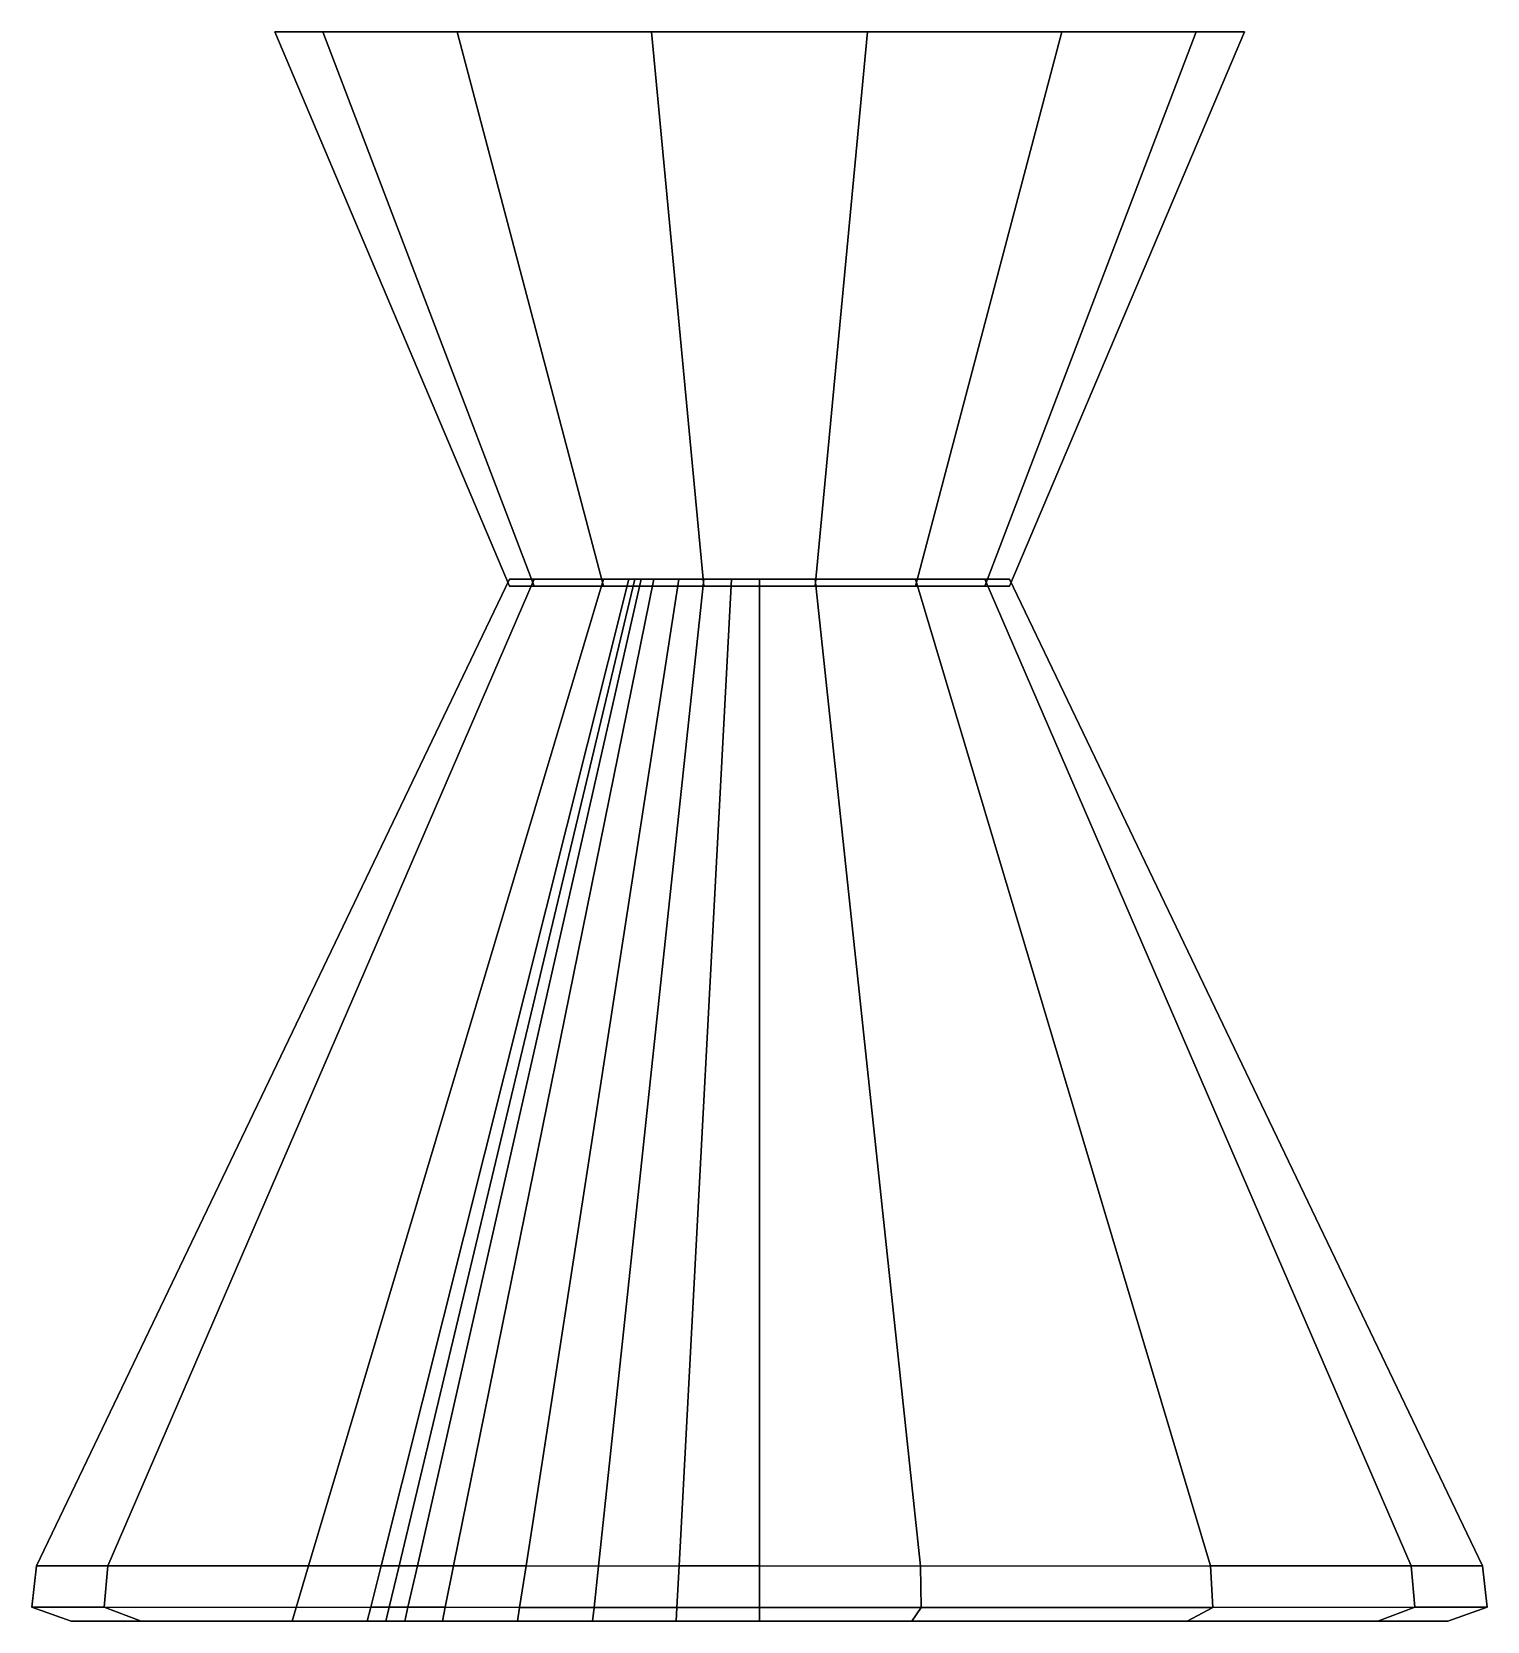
# Model space of a CAD drawing. Extents: x -12 to 12.1, y -26.3 to 0.
import ezdxf

# ---------------------------------------------------------------- set-up
doc = ezdxf.new("R2010")
doc.units = 0
doc.layers.add('METAL', color=70, linetype='CONTINUOUS')
doc.layers.add('METAL_2', color=150, linetype='CONTINUOUS')

msp = doc.modelspace()

# ---------------------------------------------------------------- meshes
at = {"layer": 'METAL'}
mesh = msp.add_polyface(dxfattribs=at)
corners = [(8.073, 0, 0.048), (8.073, 0, 0.048), (7.278, 0, -3.434), (7.278, 0, -3.434), (7.278, 0, 3.531), (7.278, 0, 3.531), (5.051, 0, -6.227), (5.051, 0, -6.227), (5.051, 0, 6.323), (5.051, 0, 6.323), (4.187, -9.175, 0.048), (4.187, -9.175, 0.048), (3.777, -9.175, -1.748), (3.777, -9.175, -1.748), (3.777, -9.175, 1.845), (3.777, -9.175, 1.845), (2.628, -9.175, -3.189), (2.628, -9.175, -3.189), (2.628, -9.175, 3.285), (2.628, -9.175, 3.285), (1.833, 0, -7.776), (1.833, 0, -7.776), (1.833, 0, 7.873), (1.833, 0, 7.873), (0.968, -9.175, 4.084), (0.968, -9.175, 4.084), (0.968, -9.175, -3.988), (0.968, -9.175, -3.988), (-0.874, -9.175, 4.084), (-0.874, -9.175, 4.084), (-0.874, -9.175, -3.988), (-0.874, -9.175, -3.988), (-1.739, 0, 7.873), (-1.739, 0, 7.873), (-1.739, 0, -7.776), (-1.739, 0, -7.776), (-2.534, -9.175, 3.285), (-2.534, -9.175, 3.285), (-2.534, -9.175, -3.189), (-2.534, -9.175, -3.189), (-3.683, -9.175, 1.845), (-3.683, -9.175, 1.845), (-3.683, -9.175, -1.748), (-3.683, -9.175, -1.748), (-4.093, -9.175, 0.048), (-4.093, -9.175, 0.048), (-4.957, 0, 6.323), (-4.957, 0, 6.323), (-4.957, 0, -6.227), (-4.957, 0, -6.227), (-7.184, 0, 3.531), (-7.184, 0, 3.531), (-7.184, 0, -3.434), (-7.184, 0, -3.434), (-7.979, 0, 0.048), (-7.979, 0, 0.048)]
mesh.append_faces([[corners[k] for k in face] for face in [(0, 4, 14, 10), (4, 8, 18, 14), (8, 22, 24, 18), (22, 33, 29, 24), (33, 47, 37, 29), (47, 51, 41, 37), (51, 55, 45, 41), (55, 53, 43, 45), (53, 49, 39, 43), (49, 35, 31, 39), (35, 20, 26, 31), (20, 6, 16, 26), (6, 2, 12, 16), (2, 0, 10, 12), (7, 21, 34, 1), (34, 48, 52, 50), (52, 54, 50, 50), (50, 46, 32, 9), (32, 23, 9, 9), (9, 5, 1, 50), (34, 50, 1, 1), (3, 7, 1, 1), (15, 19, 25, 13), (25, 28, 36, 44), (36, 40, 44, 44), (44, 42, 38, 27), (38, 30, 27, 27), (27, 17, 13, 44), (25, 44, 13, 13), (11, 15, 13, 13)]])
mesh = msp.add_polyface(dxfattribs=at)
corners = [(12.094, -26.077, 0.048), (12.094, -26.077, 0.048), (12.018, -25.388, 0.048), (11.439, -26.307, 0.048), (10.894, -26.077, 5.412), (10.894, -26.077, 5.412), (10.894, -26.077, -5.316), (10.894, -26.077, -5.316), (10.833, -25.389, 5.374), (10.833, -25.389, -5.278), (10.284, -26.307, 5.128), (10.284, -26.307, 0.048), (10.284, -26.307, -5.032), (7.552, -26.078, 9.712), (7.552, -26.078, 9.712), (7.552, -26.078, -9.615), (7.552, -26.078, -9.615), (7.512, -25.392, 9.647), (7.512, -25.392, -9.551), (7.124, -26.307, 9.193), (7.124, -26.307, 0.048), (7.124, -26.307, -9.097), (4.187, -9.059, 0.048), (4.187, -9.059, 0.048), (3.777, -9.059, 1.845), (3.777, -9.059, 1.845), (3.777, -9.059, -1.748), (3.777, -9.059, -1.748), (2.725, -26.079, 12.096), (2.725, -26.079, 12.096), (2.725, -26.079, -12), (2.725, -26.079, -12), (2.711, -25.394, 12.019), (2.711, -25.394, -11.922), (2.628, -9.059, 3.285), (2.628, -9.059, 3.285), (2.628, -9.059, -3.189), (2.628, -9.059, -3.189), (2.571, -26.307, 0.048), (2.571, -26.307, 11.443), (2.571, -26.307, -11.346), (0.968, -9.059, 4.084), (0.968, -9.059, 4.084), (0.968, -9.059, -3.988), (0.968, -9.059, -3.988), (0.047, -26.078, 12.096), (0.047, -26.078, 12.096), (0.047, -26.307, 11.443), (0.047, -26.307, 11.128), (0.047, -25.39, -11.92), (0.047, -26.078, -11.999), (0.047, -26.078, -11.999), (0.047, -25.39, 12.017), (0.047, -26.307, 0.048), (0.047, -26.307, -11.031), (0.047, -26.307, -11.346), (0.047, -9.059, 4.084), (0.047, -9.059, 4.084), (0.047, -9.059, -3.988), (0.047, -9.059, -3.988), (0.047, -9.059, 0.048), (-0.91, -26.307, 10.778), (-0.91, -26.307, 0.048), (-0.91, -26.307, -10.682), (-1.704, -9.059, 3.685), (-1.704, -9.059, 0.048), (-1.912, -9.059, 3.585), (-1.912, -9.059, 0.048), (-2.016, -9.059, 3.535), (-2.016, -9.059, -3.438), (-2.016, -9.059, 0.048), (-2.119, -9.059, 3.485), (-2.119, -9.059, 0.048), (-2.119, -9.059, -3.389), (-2.291, -26.307, -9.997), (-2.291, -26.307, 10.093), (-2.291, -26.307, 0.048), (-3.535, -26.307, 9.053), (-3.535, -26.307, -8.957), (-3.535, -26.307, 0.048), (-4.779, -26.307, 7.706), (-4.779, -26.307, -7.609), (-4.779, -26.307, 0.048), (-5.401, -26.307, -6.13), (-5.401, -26.307, 6.226), (-5.92, -26.307, 0.048), (-6.015, -26.307, 4.541), (-6.015, -26.307, -4.445), (-6.231, -26.307, 0.048), (-6.542, -26.307, 0.591), (-6.542, -26.307, 0.048), (-6.542, -26.307, -0.495)]
mesh.append_faces([[corners[k] for k in face] for face in [(32, 17, 34, 41), (17, 8, 24, 34), (8, 2, 22, 24), (52, 32, 41, 56), (42, 35, 25, 60), (25, 23, 60, 60), (57, 42, 60, 60), (71, 68, 70, 72), (66, 64, 65, 67), (39, 47, 48, 53), (39, 53, 38, 38), (53, 48, 61, 62), (62, 61, 75, 76), (76, 75, 77, 79), (79, 77, 80, 82), (82, 80, 84, 85), (85, 84, 86, 88), (89, 90, 88, 86), (33, 43, 36, 18), (18, 36, 26, 9), (9, 26, 22, 2), (49, 59, 43, 33), (60, 23, 27, 44), (27, 37, 44, 44), (58, 60, 44, 44), (73, 72, 70, 69), (38, 53, 54, 55), (38, 55, 40, 40), (53, 62, 63, 54), (62, 76, 74, 63), (76, 79, 78, 74), (79, 82, 81, 78), (82, 85, 83, 81), (85, 88, 87, 83), (91, 87, 88, 90), (13, 17, 32, 29), (4, 8, 17, 13), (0, 2, 8, 4), (29, 32, 52, 46), (31, 33, 18, 15), (15, 18, 9, 6), (6, 9, 2, 0), (51, 49, 33, 31), (19, 14, 28, 39), (10, 5, 14, 19), (3, 1, 5, 10), (39, 28, 45, 47), (40, 30, 16, 21), (21, 16, 7, 12), (12, 7, 1, 3), (55, 50, 30, 40), (12, 11, 20, 21), (20, 11, 10, 19), (19, 39, 38, 20), (38, 40, 21, 20), (12, 3, 11, 11), (11, 3, 10, 10)]])
at = {"layer": 'METAL_2'}
mesh = msp.add_polyface(dxfattribs=at)
corners = [(0.047, -26.078, 12.096), (0.047, -26.078, 12.096), (0.047, -25.39, 12.017), (0.047, -26.307, 11.443), (0.047, -26.307, 11.128), (0.047, -9.059, 4.084), (0.047, -9.059, 4.084), (0.047, -9.059, 0.048), (0.047, -9.059, -3.988), (0.047, -9.059, -3.988), (0.047, -25.39, -11.92), (0.047, -26.078, -11.999), (0.047, -26.078, -11.999), (0.047, -26.307, -11.031), (0.047, -26.307, -11.346), (-0.414, -9.059, 4.084), (-0.414, -9.059, 4.084), (-0.414, -9.059, 0.048), (-0.414, -9.059, -3.988), (-0.414, -9.059, -3.988), (-0.874, -9.059, 4.084), (-0.874, -9.059, 4.084), (-0.874, -9.059, -3.988), (-0.874, -9.059, -3.988), (-0.91, -26.307, 10.778), (-0.91, -26.307, -10.682), (-1.285, -25.391, 12.017), (-1.285, -25.391, -11.921), (-1.289, -9.059, 3.885), (-1.289, -9.059, 3.885), (-1.289, -9.059, 0.048), (-1.289, -9.059, -3.788), (-1.289, -9.059, -3.788), (-1.322, -26.078, 12.096), (-1.322, -26.078, 12.096), (-1.322, -26.078, -12), (-1.322, -26.078, -12), (-1.334, -26.307, 11.443), (-1.334, -26.307, -11.346), (-1.704, -9.059, 3.685), (-1.704, -9.059, 3.685), (-1.704, -9.059, 0.048), (-1.704, -9.059, -3.588), (-1.704, -9.059, -3.588), (-1.912, -9.059, 3.585), (-1.912, -9.059, 3.585), (-1.912, -9.059, 0.048), (-1.912, -9.059, -3.488), (-1.912, -9.059, -3.488), (-2.016, -9.059, 3.535), (-2.016, -9.059, 3.535), (-2.016, -9.059, 0.048), (-2.016, -9.059, -3.438), (-2.016, -9.059, -3.438), (-2.119, -9.059, 3.485), (-2.119, -9.059, 3.485), (-2.119, -9.059, 0.048), (-2.119, -9.059, -3.389), (-2.119, -9.059, -3.389), (-2.291, -26.307, 10.093), (-2.291, -26.307, -9.997), (-2.534, -9.059, 3.285), (-2.534, -9.059, 3.285), (-2.534, -9.059, -3.189), (-2.534, -9.059, -3.189), (-2.618, -25.394, 12.019), (-2.618, -25.394, -11.922), (-2.691, -26.079, 12.096), (-2.691, -26.079, 12.096), (-2.691, -26.079, -12), (-2.691, -26.079, -12), (-2.715, -26.307, 11.443), (-2.715, -26.307, -11.346), (-3.535, -26.307, 9.053), (-3.535, -26.307, -8.957), (-3.683, -9.059, 1.845), (-3.683, -9.059, 1.845), (-3.683, -9.059, -1.748), (-3.683, -9.059, -1.748), (-3.817, -25.39, 11.424), (-3.817, -25.39, -11.328), (-3.924, -26.078, 11.487), (-3.924, -26.078, 11.487), (-3.924, -26.078, -11.39), (-3.924, -26.078, -11.39), (-3.959, -26.307, 10.828), (-3.959, -26.307, -10.732), (-4.093, -9.059, 0.048), (-4.093, -9.059, 0.048), (-4.779, -26.307, 7.706), (-4.779, -26.307, -7.609), (-5.017, -25.389, 10.831), (-5.017, -25.389, -10.735), (-5.157, -26.077, 10.877), (-5.157, -26.077, 10.877), (-5.157, -26.077, -10.781), (-5.157, -26.077, -10.781), (-5.203, -26.307, 10.213), (-5.203, -26.307, -10.117), (-5.401, -26.307, 6.226), (-5.401, -26.307, -6.13), (-5.617, -25.389, 10.535), (-5.617, -25.389, -10.438), (-5.773, -26.077, 10.573), (-5.773, -26.077, 10.573), (-5.773, -26.077, -10.476), (-5.773, -26.077, -10.476), (-5.826, -26.307, 9.906), (-5.826, -26.307, -9.81), (-5.917, -25.389, 10.387), (-5.917, -25.389, -10.29), (-6.015, -26.307, 4.541), (-6.015, -26.307, -4.445), (-6.082, -26.077, 10.421), (-6.082, -26.077, 10.421), (-6.082, -26.077, -10.324), (-6.082, -26.077, -10.324), (-6.137, -26.307, 9.752), (-6.137, -26.307, -9.656), (-6.217, -25.389, 10.239), (-6.217, -25.389, -10.142), (-6.39, -26.077, 10.268), (-6.39, -26.077, 10.268), (-6.39, -26.077, -10.172), (-6.39, -26.077, -10.172), (-6.448, -26.307, 9.599), (-6.448, -26.307, -9.502), (-6.542, -26.307, 0.591), (-6.542, -26.307, 0.048), (-6.542, -26.307, -0.495), (-7.418, -25.392, 9.647), (-7.418, -25.392, -9.551), (-7.623, -26.078, 9.659), (-7.623, -26.078, 9.659), (-7.623, -26.078, -9.563), (-7.623, -26.078, -9.563), (-7.692, -26.307, 8.984), (-7.692, -26.307, -8.888), (-8.21, -26.307, 0.048), (-10.191, -26.307, 5.128), (-10.191, -26.307, 0.048), (-10.191, -26.307, -5.032), (-10.739, -25.389, 5.374), (-10.739, -25.389, -5.278), (-10.8, -26.077, 5.412), (-10.8, -26.077, 5.412), (-10.8, -26.077, -5.316), (-10.8, -26.077, -5.316), (-11.346, -26.307, 0.048), (-11.924, -25.388, 0.048), (-12, -26.077, 0.048), (-12, -26.077, 0.048)]
mesh.append_faces([[corners[k] for k in face] for face in [(149, 142, 76, 88), (142, 130, 62, 76), (119, 55, 62, 130), (26, 15, 21, 65), (4, 3, 37, 24), (79, 29, 40, 91), (39, 28, 30, 41), (59, 71, 85, 73), (109, 50, 55, 119), (89, 97, 107, 99), (79, 65, 21, 29), (20, 16, 17, 30), (28, 20, 30, 30), (97, 89, 73, 85), (2, 5, 15, 26), (71, 59, 24, 37), (6, 7, 17, 16), (91, 40, 45, 101), (117, 111, 99, 107), (127, 125, 136, 128), (128, 136, 138, 138), (139, 148, 140, 140), (101, 45, 50, 109), (49, 44, 46, 51), (125, 127, 111, 117), (75, 61, 54, 56), (87, 75, 56, 56), (149, 88, 78, 143), (143, 78, 64, 131), (120, 131, 64, 58), (27, 66, 23, 19), (13, 25, 38, 14), (80, 92, 43, 32), (42, 41, 30, 31), (60, 74, 86, 72), (110, 120, 58, 53), (90, 100, 108, 98), (80, 32, 23, 66), (17, 18, 22, 30), (31, 30, 22, 22), (98, 86, 74, 90), (10, 27, 19, 9), (72, 38, 25, 60), (8, 18, 17, 7), (92, 102, 48, 43), (47, 46, 41, 42), (118, 108, 100, 112), (128, 138, 137, 129), (137, 126, 129, 129), (148, 141, 140, 140), (102, 110, 53, 48), (52, 51, 46, 47), (126, 118, 112, 129), (57, 63, 77, 56), (87, 56, 77, 77), (145, 142, 149, 151), (133, 130, 142, 145), (122, 119, 130, 133), (33, 26, 65, 68), (82, 79, 91, 94), (114, 109, 119, 122), (68, 65, 79, 82), (0, 2, 26, 33), (94, 91, 101, 104), (104, 101, 109, 114), (151, 149, 143, 147), (147, 143, 131, 135), (135, 131, 120, 124), (69, 66, 27, 36), (36, 27, 10, 11), (96, 92, 80, 84), (84, 80, 66, 69), (124, 120, 110, 116), (106, 102, 92, 96), (116, 110, 102, 106), (139, 144, 150, 148), (136, 132, 144, 139), (125, 121, 132, 136), (37, 34, 67, 71), (85, 81, 93, 97), (117, 113, 121, 125), (71, 67, 81, 85), (3, 1, 34, 37), (97, 93, 103, 107), (107, 103, 113, 117), (148, 150, 146, 141), (141, 146, 134, 137), (137, 134, 123, 126), (72, 70, 35, 38), (38, 35, 12, 14), (98, 95, 83, 86), (86, 83, 70, 72), (126, 123, 115, 118), (108, 105, 95, 98), (118, 115, 105, 108), (141, 137, 138, 140), (138, 136, 139, 140)]])

doc.saveas('drawing.dxf')
